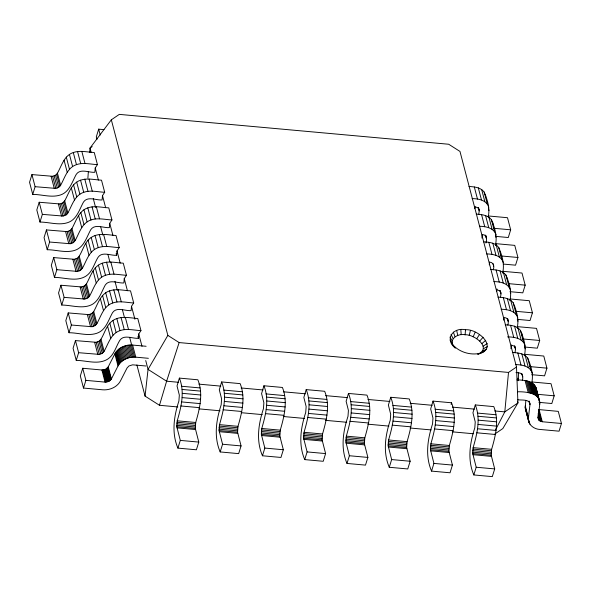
<?xml version="1.0" encoding="UTF-8"?>
<svg xmlns="http://www.w3.org/2000/svg" width="591" height="591" viewBox="0 0 591 591"><rect width="100%" height="100%" fill="white"/><g stroke="black" fill="none" stroke-linecap="round" stroke-linejoin="round"><path stroke-width="0.89" d="M538.364 409.526L558.273 411.373L561.45 423.481L559.064 431.179L539.886 429.443C533.961 429.221 527.527 424.427 528.406 417.97L529.972 404.547C529.905 398.689 521.114 400.521 517.768 399.708M177.906 448.111L180.292 440.406L176.798 426.717L177.226 420.814C181.208 407.066 184.961 392.025 179.376 378.107L197.874 379.784C203.459 393.702 199.699 408.743 195.717 422.491L195.296 428.394L198.783 442.083L196.404 449.788L177.906 448.111C171.375 432.863 173.953 416.219 178.903 400.993L179.332 395.091L177.027 385.945L179.376 378.107M220.177 451.945L222.563 444.24L219.069 430.551L219.497 424.648C223.479 410.9 227.232 395.859 221.647 381.941L240.145 383.618C245.73 397.536 241.97 412.577 237.996 426.325L237.567 432.228L241.062 445.917L238.675 453.622L220.177 451.945C213.647 436.697 216.225 420.053 221.174 404.828L221.603 398.925L219.305 389.779L221.647 381.941M262.456 455.772L264.834 448.074L261.348 434.385L261.769 428.482C265.751 414.734 269.511 399.693 263.926 385.775L282.417 387.452C288.002 401.37 284.249 416.411 280.267 430.152L279.839 436.062L283.333 449.751L280.947 457.449L262.456 455.772C255.918 440.531 258.496 423.887 263.446 408.662L263.874 402.752L261.577 393.613L263.926 385.775M304.727 459.606L307.106 451.908L303.619 438.219L304.047 432.309C308.022 418.561 311.782 403.527 306.197 389.609L324.688 391.286C330.273 405.204 326.52 420.238 322.538 433.986L322.11 439.896L325.604 453.585L323.218 461.283L304.727 459.606C298.189 444.358 300.767 427.714 305.717 412.496L306.145 406.586L303.848 397.447L306.197 389.609M346.998 463.44L349.384 455.742L345.89 442.046L346.319 436.143C350.3 422.395 354.053 407.362 348.468 393.443L366.967 395.12C372.544 409.038 368.791 424.072 364.81 437.82L364.388 443.723L367.875 457.419L365.489 465.117L346.998 463.44C340.468 448.192 343.046 431.548 347.996 416.323L348.417 410.42L346.119 401.282L348.468 393.443M389.27 467.274L391.656 459.569L388.161 445.88L388.59 439.977C392.572 426.229 396.325 411.196 390.74 397.27L409.238 398.947C414.823 412.873 411.063 427.906 407.081 441.654L406.66 447.557L410.147 461.246L407.768 468.951L389.27 467.274C382.739 452.026 385.317 435.382 390.267 420.157L390.695 414.254L388.39 405.108L390.74 397.27M431.541 471.108L433.927 463.403L430.433 449.714L430.861 443.811C434.843 430.063 438.596 415.022 433.011 401.104L451.509 402.781C457.094 416.699 453.334 431.74 449.359 445.488L448.931 451.391L452.425 465.08L450.039 472.785L431.541 471.108C425.01 455.86 427.588 439.216 432.538 423.991L432.967 418.088L430.669 408.942L433.011 401.104M473.819 474.942L476.198 467.237L472.711 453.548L473.132 447.646C477.114 433.897 480.875 418.856 475.29 404.938L493.781 406.615C499.365 420.533 495.613 435.574 491.631 449.323L491.202 455.225L494.697 468.914L492.31 476.619L473.819 474.942C467.282 459.695 469.86 443.051 474.809 427.825L475.238 421.922L472.94 412.777L475.29 404.938M526.256 411.292L525.2 407.746L525.864 400.491M561.45 423.481L542.272 421.745L539.155 420.4L538.172 417.645L539.738 404.222C540.802 392.594 525.259 391.648 517.45 391.767M87.896 178.068L88.347 171.7M89.699 152.611L90.017 148.06L111.33 119.81L119.308 114.381L448.695 144.248L459.975 151.429L516.497 367.004L517.93 402.936L502.838 428.556L494.83 434.008M465.509 329.741C478.592 328.677 499.528 348.779 477.735 354.26C492.547 347.826 474.1 334.137 465.11 334.772L465.509 329.741C453.098 327.037 444.166 339.197 455.203 348.025M95.232 167.947L94.841 172.299C89.108 172.816 80.361 168.169 76.269 174.338C72.08 181.821 69.561 192.009 60.43 194.978C51.417 197.933 41.902 194.417 32.727 194.395L29.55 182.287L31.936 174.589L52.643 176.288L55.532 175.231L57.46 173.178C61.641 165.694 64.16 155.507 73.299 152.537C80.095 150.121 87.313 152.205 94.264 152.508L97.434 164.616L95.232 167.947L98.409 180.056M102.487 195.614L102.095 199.965C96.363 200.482 87.616 195.843 83.523 202.011C79.334 209.487 76.815 219.675 67.684 222.644C58.672 225.599 49.149 222.083 39.974 222.061L36.805 209.953L39.191 202.255L59.898 203.954L62.786 202.898L64.707 200.844C68.896 193.368 71.415 183.18 80.553 180.203C87.35 177.788 94.56 179.871 101.512 180.181L104.688 192.282L102.487 195.614L105.663 207.722M109.741 223.28L109.35 227.631C103.617 228.148 94.87 223.509 90.778 229.677C86.589 237.154 84.07 247.341 74.931 250.311C65.919 253.266 56.404 249.749 47.228 249.727L44.059 237.626L46.438 229.921L67.152 231.62L70.041 230.564L71.962 228.51C76.15 221.034 78.669 210.847 87.8 207.869C94.597 205.454 101.815 207.537 108.766 207.847L111.943 219.948L109.741 223.28L112.911 235.388M116.604 255.297L116.996 250.953L119.197 247.614L116.021 235.514C107.806 234.915 98.631 232.522 91.199 237.456C84.735 241.726 83.08 249.927 79.216 256.176L77.295 258.23L74.407 259.294L53.692 257.587L51.314 265.293L54.483 277.393C64.84 277.445 76.498 282.114 86.042 276.063C92.514 271.794 94.168 263.593 98.032 257.344C102.125 251.175 110.872 255.814 116.604 255.297L116.146 253.569M124.25 278.62L123.859 282.963C118.119 283.481 109.379 278.841 105.279 285.01C101.098 292.486 98.579 302.673 89.44 305.643C80.428 308.598 70.913 305.082 61.737 305.059L58.561 292.959L60.947 285.254L81.654 286.96L84.55 285.896L86.471 283.843C90.659 276.366 93.179 266.179 102.309 263.209C109.106 260.794 116.324 262.877 123.275 263.18L126.452 275.28L124.25 278.62L127.42 290.72M131.498 306.286L131.106 310.637C125.373 311.147 116.634 306.507 112.534 312.676C108.352 320.152 105.833 330.339 96.695 333.317C87.682 336.272 78.167 332.748 68.992 332.726L65.815 320.625L68.201 312.92L88.909 314.626L91.804 313.562L93.725 311.509C97.914 304.033 100.426 293.845 109.564 290.875C116.361 288.46 123.578 290.543 130.53 290.846L133.699 302.954L131.498 306.286L134.903 319.251M138.36 338.303L138.752 333.952L140.954 330.62L137.784 318.512C129.569 317.914 120.387 315.528 112.962 320.455C106.498 324.732 104.843 332.925 100.98 339.175L99.052 341.236L96.163 342.292L75.456 340.593L73.07 348.291L76.246 360.399C86.604 360.444 98.261 365.112 107.806 359.062C114.27 354.792 115.925 346.592 119.788 340.342C123.888 334.174 132.628 338.82 138.36 338.303L137.91 336.575M516.497 367.004L508.511 372.433L504.803 411.875L495.576 429.797M177.839 406.955L159.481 405.286L145.061 396.118L148.046 369.397L145.726 360.54M474.876 208.616L475.09 206.82M478.784 214.452L479.198 210.876L478.673 207.951M481.924 238.07L482.337 234.494C486.873 234.487 487.117 239.783 485.928 243.019M488.232 216.816C490.198 208.372 487.398 199.788 484.169 192.053C480.646 187.332 474.403 186.8 468.981 186.483M489.282 264.842L489.592 262.16M495.384 245.376C497.504 236.644 494.837 227.727 491.424 219.719C487.893 214.998 481.658 214.467 476.235 214.156M493.286 269.791C494.527 266.659 493.625 262.175 489.607 262.108M496.639 291.614L496.95 288.933M502.638 273.042C504.758 264.31 502.091 255.401 498.678 247.393C495.147 242.665 488.912 242.133 483.49 241.822M500.54 297.458L500.961 293.875L500.429 290.949M503.791 320.174L504.101 317.493C508.142 317.448 509.028 322.029 507.795 325.124M509.885 300.708C512.013 291.984 509.346 283.067 505.926 275.059C502.402 270.331 496.159 269.799 490.737 269.489M510.934 348.742L511.355 345.159M517.243 327.48C519.216 319.044 516.408 310.46 513.18 302.725C509.656 297.997 503.414 297.465 497.991 297.155M515.049 352.79L515.47 349.207L514.938 346.282M518.144 380.707L518.61 372.825L516.002 372.544M524.498 355.147C526.47 346.71 523.663 338.126 520.435 330.391C516.911 325.671 510.668 325.131 505.246 324.821M522.304 380.456C523.537 377.331 522.636 372.847 518.617 372.781M531.752 382.82C533.717 374.376 530.917 365.792 527.689 358.057C524.165 353.337 517.923 352.797 512.5 352.487M451.162 404.458L451.509 402.781M469.188 335.474L470.399 330.591M159.481 405.286L166.618 381.21L179.132 342.573L167.844 335.392L111.33 119.81M32.727 194.395L35.105 186.69L31.936 174.589M39.974 222.061L42.36 214.356L39.191 202.255M47.228 249.727L49.614 242.029L46.438 229.921M103.972 129.628L98.69 129.156L96.303 136.853L96.961 139.365M54.483 277.393L56.869 269.695L53.692 257.587M61.737 305.059L64.123 297.362L60.947 285.254M68.992 332.726L71.378 325.028L68.201 312.92M76.246 360.399L78.625 352.694L75.456 340.593M146.103 346.274L132.598 345.055C125.72 344.472 118.185 347.634 114.831 353.876L108.234 366.841L105.641 369.279L101.888 369.996L82.71 368.259L80.324 375.957L83.501 388.065L102.679 389.801C109.557 390.378 117.084 387.223 120.438 380.981L127.043 368.008L128.964 365.955L132.628 364.832L145.992 365.999M83.501 388.065L85.88 380.36L82.71 368.259M488.779 217.695L488.321 215.966L507.499 217.71L510.676 229.81L508.29 237.516L495.509 236.356M496.034 245.361L495.576 243.632L514.754 245.376L517.93 257.477L515.544 265.182L503.672 264.103M503.288 273.035L502.83 271.299L522.008 273.042L525.185 285.143L522.799 292.848L510.011 291.688M510.535 300.701L510.085 298.972L529.263 300.708L532.439 312.809L530.053 320.514L517.265 319.354M517.79 328.367L517.339 326.638L536.517 328.374L539.686 340.482L537.308 348.18L524.52 347.02M525.044 356.033L524.594 354.305L543.772 356.041L546.941 368.149L544.562 375.846L531.774 374.687M531.848 381.971L551.026 383.707L554.195 395.815L551.809 403.513L539.029 402.353M453.57 346.104C448.443 338.709 458.579 333.102 465.11 334.772M473.162 336.818L475.179 332.201M35.105 186.69L55.82 188.396L58.708 187.332L60.629 185.279C64.818 177.802 67.337 167.615 76.468 164.638C83.265 162.23 90.482 164.313 97.434 164.616M42.36 214.356L63.067 216.062L65.963 214.998L67.884 212.945C72.072 205.469 74.592 195.281 83.723 192.311C90.519 189.896 97.737 191.979 104.688 192.282M49.614 242.029L70.322 243.728L73.218 242.672L75.138 240.611C79.327 233.135 81.839 222.947 90.977 219.978C97.774 217.562 104.991 219.645 111.943 219.948M56.869 269.695L77.576 271.395L80.465 270.338L82.393 268.277C86.574 260.801 89.093 250.614 98.232 247.644C105.028 245.228 112.246 247.311 119.197 247.614M64.123 297.362L84.831 299.061L87.719 298.004L89.647 295.951C93.829 288.467 96.348 278.28 105.486 275.31C112.283 272.894 119.5 274.978 126.452 275.28M71.378 325.028L92.085 326.727L94.974 325.671L96.894 323.617C101.083 316.141 103.602 305.953 112.741 302.976C119.53 300.56 126.747 302.644 133.699 302.954M78.625 352.694L99.34 354.393L102.228 353.337L104.149 351.283C108.338 343.807 110.857 333.62 119.988 330.642C126.784 328.227 134.002 330.31 140.954 330.62M85.88 380.36L105.058 382.104L108.818 381.38L111.404 378.949L118.008 365.984C121.362 359.734 128.89 356.58 135.775 357.156L148.378 358.301M167.844 335.392L148.046 369.397L166.618 381.21L178.512 382.288M476.767 338.709L479.515 334.476M479.759 341.014L483.113 337.247M481.938 343.585L485.721 340.335M92.211 146.575L90.017 148.06L91.154 152.389M483.142 346.237L487.176 343.526M483.305 348.793L487.368 346.599M482.404 351.084L486.282 349.355M480.505 352.953L483.999 351.593M480.675 353.167C470.281 355.752 458.18 351.955 451.635 343.364M472.15 198.591C478.511 198.702 486.688 200.142 488.75 207.205M479.404 226.257C485.765 226.368 493.943 227.808 496.004 234.871M493.322 228.237L510.676 229.81M486.659 253.923C493.02 254.034 501.198 255.475 503.259 262.537M500.577 255.903L517.93 257.477M493.913 281.589C500.267 281.7 508.445 283.141 510.513 290.203M508.748 283.658L525.185 285.143M501.168 309.256C507.521 309.374 515.699 310.807 517.768 317.869M515.995 311.324L532.439 312.809M507.536 336.848C514.104 337.01 522.836 338.118 525.015 345.536M522.341 338.909L539.686 340.482M515.677 364.595C522.03 364.706 530.208 366.139 532.269 373.202M529.595 366.575L546.941 368.149M179.132 342.573L508.511 372.433M516.985 379.902C523.707 380.094 533.769 380.523 536.251 388.405L539.642 401.415M537.758 394.323L554.195 395.815M198.835 384.135L220.783 386.122M241.106 387.969L263.054 389.957M283.377 391.796L305.325 393.791M325.648 395.63L347.597 397.625M367.92 399.464L389.875 401.452M410.198 403.298L432.147 405.286M452.47 407.133L474.418 409.12M494.741 410.967L504.803 411.875L517.93 402.936L517.472 401.163M181.511 386.248L200.009 387.925M223.782 390.082L242.28 391.759M266.061 393.916L284.552 395.593M308.332 397.75L326.823 399.427M350.603 401.577L369.094 403.254M392.875 405.411L411.373 407.088M435.146 409.245L453.644 410.922M477.425 413.079L495.915 414.756M182.072 389.439L200.571 391.116M224.344 393.266L242.842 394.943M266.622 397.1L285.113 398.777M308.894 400.934L327.384 402.611M351.165 404.769L369.656 406.445M393.436 408.603L411.934 410.28M435.707 412.437L454.206 414.106M477.986 416.263L496.477 417.94M182.294 393.325L200.792 395.002M224.565 397.159L243.064 398.836M266.844 400.993L285.335 402.67M309.115 404.82L327.606 406.497M351.386 408.654L369.877 410.331M393.658 412.488L412.156 414.165M435.929 416.323L454.427 418M478.208 420.157L496.699 421.834M182.161 397.603L200.652 399.28M224.432 401.437L242.923 403.114M266.704 405.271L285.194 406.948M308.975 409.105L327.473 410.782M351.246 412.939L369.744 414.616M393.525 416.766L412.016 418.443M435.796 420.6L454.287 422.277M478.067 424.434L496.558 426.111M181.673 401.932L200.164 403.609M223.945 405.766L242.443 407.443M266.216 409.6L284.714 411.277M308.487 413.434L326.986 415.111M350.766 417.268L369.257 418.945M393.037 421.102L411.528 422.779M435.308 424.929L453.807 426.606M477.58 428.763L496.078 430.44M180.876 405.973L199.374 407.65M223.154 409.799L241.645 411.476M265.425 413.634L283.916 415.31M307.697 417.468L326.188 419.145M349.968 421.302L368.466 422.979M392.239 425.136L410.738 426.813M434.518 428.97L453.009 430.647M476.789 432.797L495.28 434.474M198.945 408.869L220.059 410.782M241.165 412.695L262.271 414.609M283.385 416.522L304.491 418.435M325.604 420.349L346.71 422.262M367.824 424.175L388.93 426.096M410.043 428.01L431.149 429.923M452.263 431.836L473.369 433.75M177.226 420.814L195.717 422.491M219.497 424.648L237.996 426.325M261.769 428.482L280.267 430.152M304.047 432.309L322.538 433.986M346.319 436.143L364.81 437.82M388.59 439.977L407.081 441.654M430.861 443.811L449.359 445.488M473.132 447.646L491.631 449.323M176.945 422.255L195.436 423.932M219.217 426.089L237.708 427.766M261.488 429.923L279.986 431.6M303.759 433.75L322.258 435.427M346.031 437.584L364.529 439.261M388.309 441.418L406.8 443.095M430.58 445.252L449.071 446.929M472.852 449.086L491.35 450.763M176.768 423.799L195.266 425.476M219.039 427.633L237.538 429.31M261.318 431.467L279.809 433.144M303.589 435.301L322.08 436.978M345.861 439.135L364.351 440.812M388.132 442.962L406.63 444.639M430.403 446.796L448.901 448.473M472.682 450.63L491.173 452.307M176.724 425.328L195.215 427.005M218.995 429.162L237.486 430.839M261.266 432.996L279.757 434.673M303.538 436.83L322.036 438.507M345.809 440.657L364.307 442.334M388.088 444.491L406.578 446.168M430.359 448.325L448.85 450.002M472.63 452.159L491.121 453.836M176.798 426.717L195.296 428.394M219.069 430.551L237.567 432.228M261.348 434.385L279.839 436.062M303.619 438.219L322.11 439.896M345.89 442.046L364.388 443.723M388.161 445.88L406.66 447.557M430.433 449.714L448.931 451.391M472.711 453.548L491.202 455.225M176.997 427.854L195.495 429.531M219.276 431.689L237.767 433.366M261.547 435.523L280.038 437.2M303.818 439.357L322.309 441.034M346.09 443.191L364.588 444.868M388.361 447.018L406.859 448.695M430.64 450.852L449.13 452.529M472.911 454.686L491.402 456.363M180.292 440.406L198.783 442.083M222.563 444.24L241.062 445.917M264.834 448.074L283.333 449.751M307.106 451.908L325.604 453.585M349.384 455.742L367.875 457.419M391.656 459.569L410.147 461.246M433.927 463.403L452.425 465.08M476.198 467.237L494.697 468.914M475.098 206.776L477.727 207.7L479.124 209.679M496.861 289.775L499.491 290.706L500.887 292.678M511.37 345.114L514 346.038L515.389 348.01M454.25 346.444L455.247 347.929M450.187 340.172L452.359 343.445M449.995 337.092L452.204 340.889M451.073 334.343L453.105 338.599M453.356 332.105L455.004 336.73M535.941 387.533L539.768 402.338M535.542 386.691L538.711 398.792M538.216 397.218L539.805 403.276M535.047 385.879L538.224 397.987M484.169 192.053L487.339 204.161M488.513 208.822L488.964 210.551M491.424 219.719L494.593 231.827M495.539 235.624L495.989 237.353M498.678 247.393L501.848 259.493M505.926 275.059L509.102 287.16M510.269 291.821L510.727 293.55M513.18 302.725L516.357 314.826M517.524 319.487L517.975 321.216M520.435 330.391L523.611 342.492M524.549 346.289L525.229 348.882M527.689 358.057L530.866 370.165M539.288 402.493L539.738 404.222M534.478 385.118L537.647 397.218M533.821 384.394L536.997 396.502M533.089 383.729L536.266 395.837M481.68 189.563L484.849 201.671M488.927 217.229L492.104 229.338M496.181 244.896L499.358 257.004M503.436 272.569L506.613 284.67M510.69 300.235L513.867 312.336M517.945 327.902L521.114 340.002M525.2 355.568L528.369 367.668M532.284 383.116L535.461 395.224M539.095 409.637L542.272 421.745M531.412 382.562L534.582 394.67M538.593 410.39L541.541 421.634M530.474 382.074L533.651 394.175M538.578 412.791L540.846 421.435M538.172 413.382L540.211 421.161M529.484 381.646L532.661 393.746M538.054 414.764L539.642 420.814M478.304 187.82L481.473 199.928M485.551 215.493L488.727 227.594M492.805 243.16L495.982 255.26M500.06 270.826L503.237 282.926M507.314 298.492L510.491 310.593M514.569 326.158L517.738 338.266M521.823 353.824L524.993 365.932M538.017 416.079L539.155 420.4M538.069 417.335L538.748 419.928M528.443 381.284L531.619 393.392M537.995 417.674L538.445 419.403M527.357 380.996L530.533 393.104M526.234 380.781L529.41 392.889M474.307 186.97L477.484 199.071M481.562 214.636L484.738 226.745M488.816 242.303L491.993 254.411M496.071 269.969L499.247 282.077M503.325 297.635L506.494 309.743M510.58 325.309L513.749 337.409M517.834 352.975L521.003 365.075M525.081 380.641L528.258 392.742M485.92 235.617L486.378 237.346M507.684 318.615L508.134 320.344M529.307 401.341L529.987 403.941M478.296 207.419L479.198 210.876M485.543 235.085L486.452 238.542M493.027 263.616L493.707 266.209M500.052 290.417L500.961 293.875M507.536 318.948L508.216 321.541M514.562 345.75L515.47 349.207M521.816 373.416L522.717 376.873M529.071 401.082L529.972 404.547M517.982 378.196L518.433 379.924M525.236 405.862L528.406 417.97M529.019 420.74L529.92 424.198M525.17 406.807L528.347 418.916M526.485 412.156L529.433 423.392M525.2 407.746L529.034 422.55M525.325 408.669L528.723 421.671M98.69 129.156L100.226 135.014M116.996 250.953L120.165 263.054M138.752 333.952L142.01 346.356M81.824 151.385L85.001 163.485M89.078 179.051L92.248 191.152M96.333 206.717L99.502 218.825M103.588 234.383L106.757 246.491M110.835 262.049L114.011 274.158M118.089 289.716L121.266 301.824M125.344 317.389L128.52 329.49M132.598 345.055L135.775 357.156M93.267 198.539L95.594 207.434M100.729 227.018L102.834 235.026M107.961 254.61L109.83 261.724M114.964 281.309L117.299 290.211M122.433 309.787L124.531 317.795M129.665 337.38L131.763 345.388M136.898 364.972L145.061 396.118M131.424 344.981L134.593 357.09M130.234 344.989L133.403 357.097M129.03 345.07L132.207 357.178M77.539 151.488L80.708 163.589M84.794 179.154L87.963 191.255M92.041 206.82L95.217 218.921M99.295 234.487L102.472 246.595M106.55 262.153L109.727 274.261M113.804 289.819L116.981 301.927M121.059 317.485L124.228 329.593M127.833 345.225L131.003 357.333M126.637 345.454L129.813 357.562M125.455 345.757L128.631 357.858M124.302 346.127L127.471 358.227M73.299 152.537L76.468 164.638M80.553 180.203L83.723 192.311M87.8 207.869L90.977 219.978M95.055 235.536L98.232 247.644M102.309 263.209L105.486 275.31M109.564 290.875L112.741 302.976M116.819 318.542L119.988 330.642M123.172 346.562L126.341 358.663M122.078 347.065L125.248 359.165M121.022 347.626L124.199 359.734M69.442 154.45L72.612 166.559M76.697 182.117L79.866 194.225M83.952 209.79L87.121 221.891M91.199 237.456L94.375 249.557M98.453 265.123L101.63 277.223M105.708 292.789L108.884 304.89M112.962 320.455L116.139 332.563M120.017 348.254L123.194 360.355M119.072 348.926L122.241 361.035M118.185 349.658L121.354 361.758M117.358 350.426L120.534 362.534M66.281 157.08L69.45 169.181M73.535 184.747L76.704 196.847M80.782 212.413L83.959 224.521M88.037 240.079L91.213 252.187M95.291 267.745L98.468 279.853M102.546 295.411L105.715 307.519M109.8 323.085L112.97 335.186M116.612 351.239L119.781 363.347M115.939 352.088L119.109 364.196M115.341 352.975L118.518 365.075M64.057 160.205L67.234 172.313M71.312 187.872L74.488 199.98M78.566 215.545L81.743 227.646M85.821 243.211L88.99 255.312M93.075 270.877L96.244 282.978M100.33 298.544L103.499 310.644M107.577 326.21L110.753 338.318M114.831 353.876L118.008 365.984M57.46 173.178L60.629 185.279M64.707 200.844L67.884 212.945M71.962 228.51L75.138 240.611M79.216 256.176L82.393 268.277M86.471 283.843L89.647 295.951M93.725 311.509L96.894 323.617M100.98 339.175L104.149 351.283M108.234 366.841L111.404 378.949M107.88 367.417L111.056 379.525M56.662 174.293L59.839 186.394M63.917 201.959L67.093 214.06M71.171 229.626L74.348 241.734M78.426 257.292L81.595 269.4M85.68 284.958L88.849 297.066M92.935 312.624L96.104 324.732M100.182 340.298L103.359 352.399M107.436 367.964L110.613 380.065M106.912 368.459L110.081 380.56M55.532 175.231L58.708 187.332M62.786 202.898L65.963 214.998M70.041 230.564L73.218 242.672M77.295 258.23L80.465 270.338M84.55 285.896L87.719 298.004M91.804 313.562L94.974 325.671M99.052 341.236L102.228 353.337M106.306 368.902L109.483 381.003M105.641 369.279L108.818 381.38M54.158 175.911L57.334 188.019M61.412 203.577L64.582 215.685M68.667 231.251L71.836 243.352M75.921 258.917L79.091 271.018M83.168 286.583L86.345 298.684M90.423 314.249L93.6 326.35M97.678 341.916L100.854 354.024M104.932 369.582L108.109 381.69M104.186 369.811L107.355 381.919M52.643 176.288L55.82 188.396M59.898 203.954L63.067 216.062M67.152 231.62L70.322 243.728M74.407 259.294L77.576 271.395M81.654 286.96L84.831 299.061M88.909 314.626L92.085 326.727M96.163 342.292L99.34 354.393M103.418 369.959L106.594 382.067M102.649 370.018L105.819 382.126M51.114 176.325L54.283 188.433M58.369 203.991L61.538 216.099M65.616 231.657L68.792 243.765M72.87 259.331L76.047 271.432M80.125 286.997L83.301 299.098M87.379 314.663L90.556 326.764M94.634 342.329L97.803 354.43M101.888 369.996L105.058 382.104M536.251 388.405L536.628 391.168M456.688 330.524L457.774 335.422M460.825 329.719L461.216 334.75M521.846 333.435L521.949 335.104M514.591 305.769L514.695 307.438M507.337 278.095L507.499 280.607M492.828 222.763L492.938 224.44M485.58 195.096L485.684 196.773"/></g></svg>
